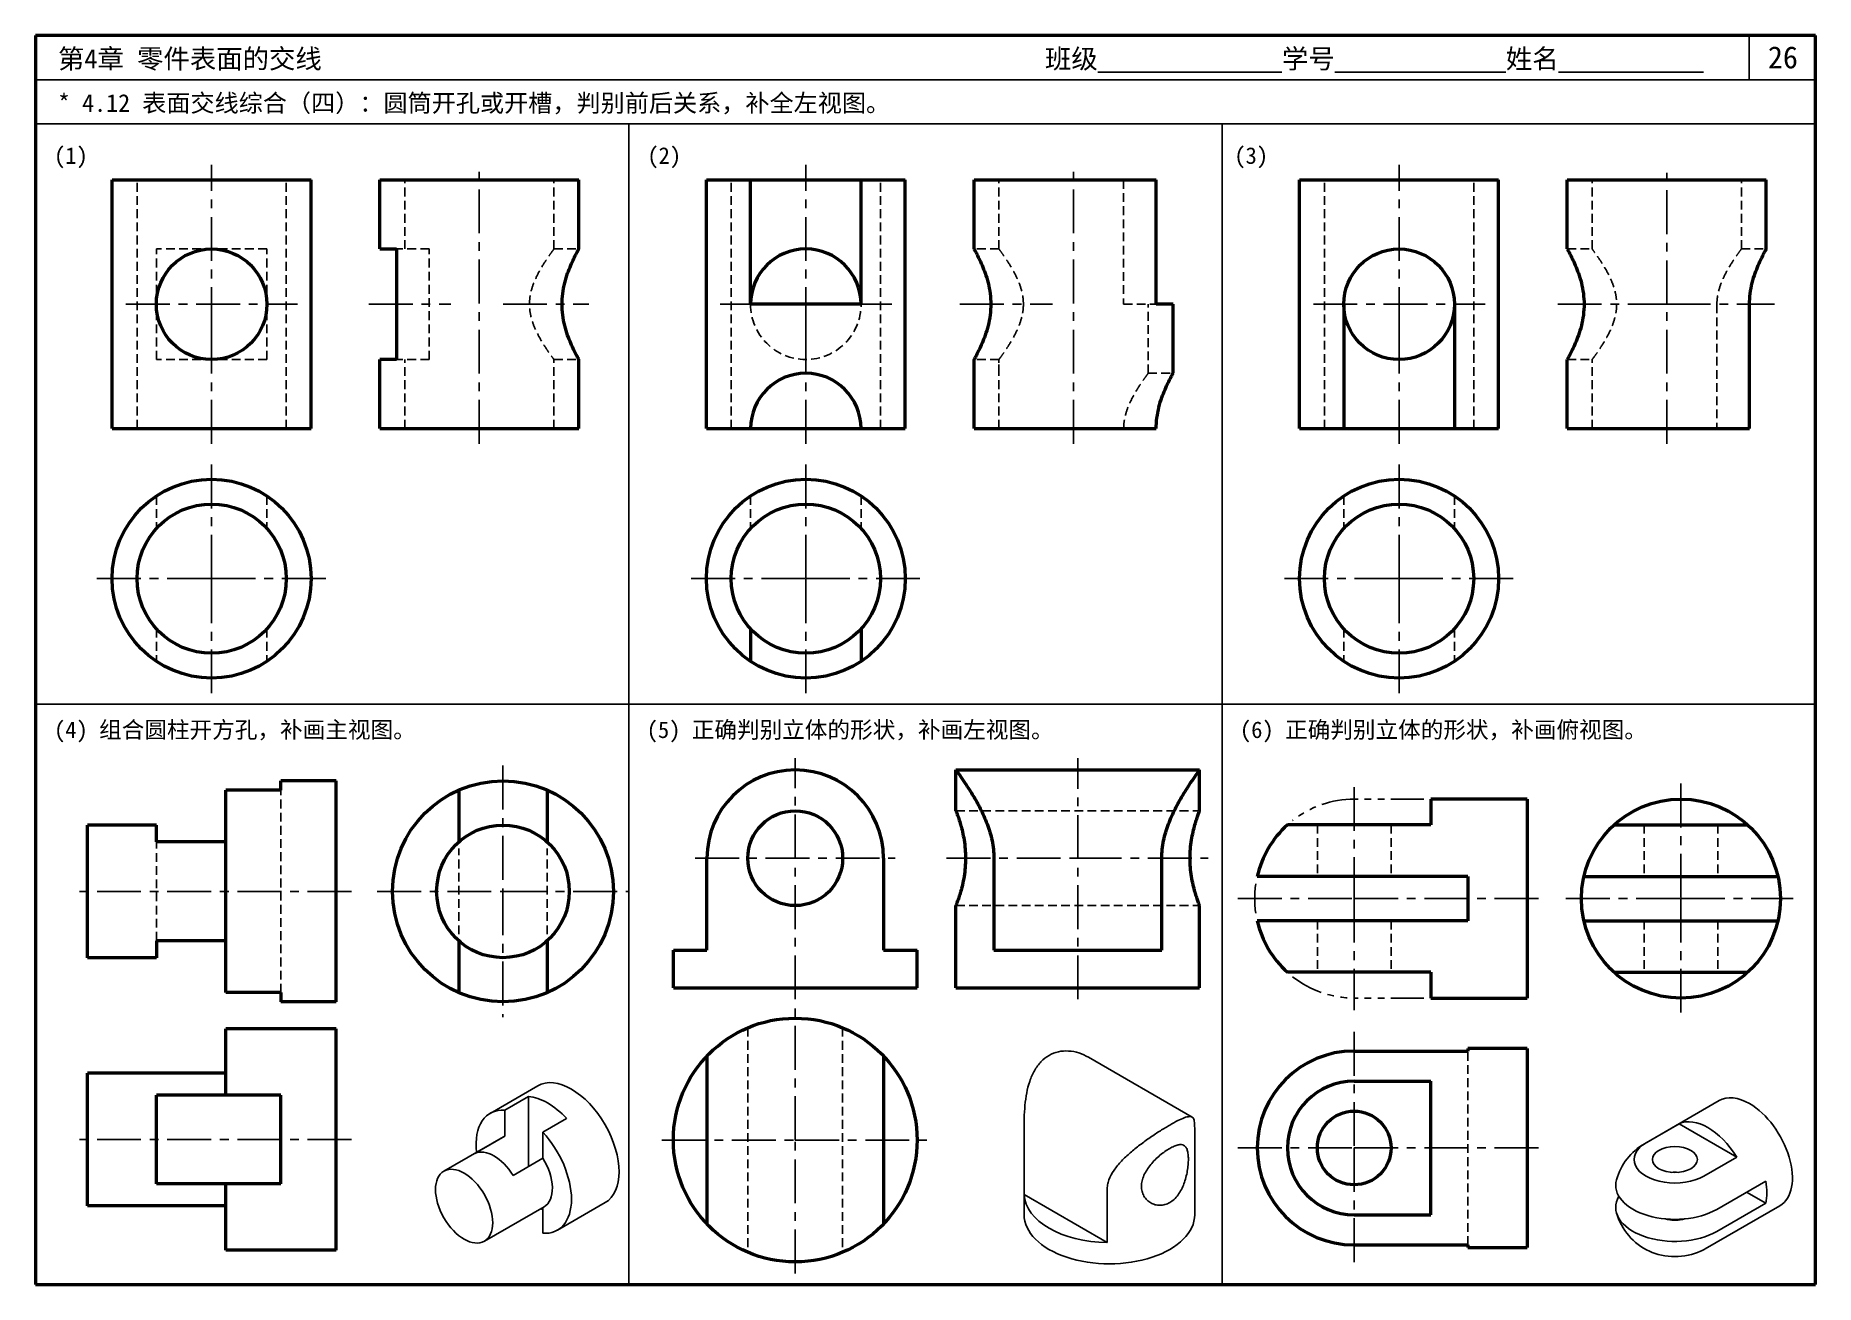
# Model space of a CAD drawing. Header units: millimetres. Extents: x 0 to 322, y 0 to 226.
import ezdxf

# ---------------------------------------------------------------- set-up
doc = ezdxf.new("R2010")
doc.units = ezdxf.units.MM
doc.header["$LTSCALE"] = 0.25
for name, pattern in [('CENTER', [50.8, 31.75, -6.35, 6.35, -6.35]), ('HIDDEN', [9.525, 6.35, -3.175]), ('PHANTOM', [63.5, 31.75, -6.35, 6.35, -6.35, 6.35, -6.35])]:
    doc.linetypes.add(name, pattern=pattern)
for name, color, linetype in [('三维示意层', 7, 'Continuous'), ('双点画线层', 7, 'PHANTOM'), ('点画线层', 7, 'CENTER'), ('答案', 1, 'Continuous'), ('虚线层', 7, 'HIDDEN')]:
    doc.layers.add(name, color=color, linetype=linetype)
doc.layers.add('粗实线层', color=7, linetype='Continuous', lineweight=50)
doc.styles.add('宋体', font='SimSun.ttf', dxfattribs={"height": 3.5})

msp = doc.modelspace()

# ---------------------------------------------------------------- linework, layer by layer
at = {"lineweight": 50}
for p, q in [((322, 226), (0, 226)), ((0, 226), (0, 0)), ((322, 0), (322, 226)), ((0, 0), (322, 0))]:
    msp.add_line(p, q, dxfattribs=at)
for p, q in [((310, 218), (310, 226)), ((322, 218), (0, 218)), ((322, 210), (0, 210)), ((107.33, 210), (107.33, 0)), ((214.67, 210), (214.67, 0)), ((0, 105), (322, 105))]:
    msp.add_line(p, q)
at = {"layer": '三维示意层'}
for p, q in [((190.49, 41.11), (209.23, 30.29)), ((82.22, 30.95), (90.84, 35.93)), ((84.87, 31.51), (89.18, 34)), ((89.18, 21.36), (89.18, 34)), ((291.09, 25.46), (304.59, 33.26)), ((84.87, 26.83), (84.87, 31.51)), ((96.08, 30.02), (91.77, 27.53)), ((291.37, 25.61), (297.34, 29.06)), ((297.34, 29.06), (307.77, 23.04)), ((73.87, 20.5), (84.66, 26.73)), ((79.48, 23.72), (84.87, 26.83)), ((91.77, 27.53), (91.77, 22.85)), ((178.83, 12.62), (178.83, 28.02)), ((178.84, 25.79), (178.84, 16.26)), ((209.7, 12.62), (209.7, 28.02)), ((91.77, 22.85), (86.38, 19.74)), ((307.77, 23.04), (301.8, 19.58)), ((178.84, 16.26), (193.88, 7.58)), ((193.88, 7.58), (193.88, 17.1)), ((304.15, 13.58), (313.01, 18.69)), ((309.56, 16.7), (313.01, 14.71)), ((81.19, 7.82), (91.98, 14.05)), ((91.77, 13.93), (91.77, 9.26)), ((94.42, 9.82), (103.04, 14.8)), ((302.07, 6.45), (315.57, 14.24)), ((313.01, 14.71), (304.15, 9.59))]:
    msp.add_line(p, q, dxfattribs=at)
for start, end in [(120, 164.2068), (195.7932, 245.1238), (294.8762, 300)]:
    msp.add_arc((296.58, 15.96), 10.98, start, end, dxfattribs=at)
for centre, major_axis, start_param, end_param in [((96.94, 25.37), (-6.1, 10.57), 3.141593, 6.283185), ((92.63, 22.88), (-6.1, 10.57), 5.086294, 5.90928), ((310.08, 23.75), (5.49, -9.51), 2.356194, 3.141593), ((310.08, 23.75), (5.49, -9.51), 0, 2.356194), ((88.32, 20.39), (-6.1, 10.57), 5.90928, 7.210521), ((302.56, 19.41), (5.49, -9.51), 1.61957, 3.092818), ((88.32, 20.39), (-3.66, 6.34), 6.227515, 6.283185), ((88.32, 20.39), (-6.1, 10.57), 2.767687, 5.086294), ((82.93, 17.27), (-3.66, 6.34), 4.768059, 6.227515), ((88.32, 20.39), (-3.66, 6.34), 3.141593, 4.768059), ((296.58, 22.6), (7.38, 0), 2.356194, 5.497787), ((296.58, 17.95), (-4.07, 0), 4.570489, 4.854289), ((194.27, 16.48), (-15.43, 0), 0.025333, 1.545463), ((296.58, 17.95), (-10.71, 0), 6.121315, 8.63938), ((305.44, 21.07), (5.49, -9.51), 0.561305, 1.009491), ((92.63, 22.88), (-6.1, 10.57), 2.214256, 2.256032), ((296.58, 13.96), (10.71, 0), 2.813404, 5.497787), ((194.27, 12.62), (-15.43, 0), 0, 3.141593), ((296.58, 13.96), (4.07, 0), 4.258197, 5.166581), ((296.58, 9.31), (-4.07, 0), 4.570489, 4.854289), ((296.58, 9.31), (-7.38, 0), 0.894157, 2.247436)]:
    msp.add_ellipse(centre, major_axis=major_axis, ratio=0.57735, start_param=start_param, end_param=end_param, dxfattribs=at)
for centre, major_axis in [((296.58, 22.6), (4.07, 0)), ((77.53, 14.16), (-3.66, 6.34))]:
    msp.add_ellipse(centre, major_axis=major_axis, ratio=0.57735, dxfattribs=at)
for points, knots in [([(190.49, 41.11), (190.49, 41.11), (190.49, 41.11), (189.95, 41.42), (189.36, 41.69), (188.14, 42.08), (187.51, 42.2), (186.26, 42.28), (185.63, 42.24), (184.44, 41.97), (183.87, 41.74), (182.84, 41.14), (182.34, 40.76), (181.45, 39.83), (181.06, 39.28), (180.37, 38.08), (180.09, 37.43), (179.62, 36.06), (179.44, 35.35), (179.17, 33.94), (179.06, 33.18), (178.92, 31.63), (178.88, 30.84), (178.84, 29.28), (178.83, 28.51), (178.84, 27.43), (178.84, 27.08), (178.84, 26.41), (178.84, 26.09), (178.84, 25.79)], [10.436198, 10.436198, 10.436198, 10.436198, 10.436201, 10.436201, 13.000116, 13.000116, 15.564031, 15.564031, 18.127947, 18.127947, 20.691862, 20.691862, 23.255777, 23.255777, 25.819692, 25.819692, 28.383607, 28.383607, 30.947523, 30.947523, 33.556573, 33.556573, 36.165623, 36.165623, 38.774673, 38.774673, 40.079198, 40.079198, 41.383724, 41.383724, 41.383724, 41.383724]), ([(193.88, 17.1), (193.88, 17.41), (193.9, 17.71), (194.01, 18.32), (194.09, 18.62), (194.41, 19.52), (194.72, 20.11), (195.49, 21.24), (195.95, 21.79), (196.95, 22.85), (197.5, 23.35), (198.58, 24.3), (199.17, 24.77), (200.39, 25.7), (201.02, 26.16), (202.28, 27.03), (202.9, 27.44), (204.09, 28.2), (204.66, 28.54), (205.7, 29.14), (206.19, 29.41), (207.08, 29.86), (207.48, 30.03), (208.16, 30.28), (208.45, 30.36), (208.91, 30.4), (209.09, 30.37), (209.37, 30.21), (209.47, 30.07), (209.61, 29.68), (209.65, 29.42), (209.69, 28.79), (209.7, 28.43), (209.7, 28.02)], [-41.383724, -41.383724, -41.383724, -41.383724, -40.079198, -40.079198, -38.774673, -38.774673, -36.165623, -36.165623, -33.556573, -33.556573, -30.947523, -30.947523, -28.383607, -28.383607, -25.819692, -25.819692, -23.255777, -23.255777, -20.691862, -20.691862, -18.127947, -18.127947, -15.564031, -15.564031, -13.000116, -13.000116, -10.436201, -10.436201, -7.827151, -7.827151, -5.2181, -5.2181, -2.876144, -2.876144, -2.876144, -2.876144]), ([(208.56, 22.66), (208.56, 22.35), (208.55, 22), (208.48, 21.28), (208.44, 20.9), (208.3, 20.12), (208.22, 19.73), (208.01, 18.95), (207.89, 18.58), (207.63, 17.87), (207.47, 17.51), (207.11, 16.83), (206.91, 16.5), (206.47, 15.9), (206.22, 15.63), (205.72, 15.16), (205.45, 14.97), (204.91, 14.66), (204.62, 14.53), (204.03, 14.36), (203.72, 14.32), (203.12, 14.31), (202.83, 14.35), (202.26, 14.51), (202, 14.62), (201.52, 14.9), (201.29, 15.07), (200.87, 15.48), (200.68, 15.72), (200.38, 16.25), (200.27, 16.53), (200.11, 17.13), (200.08, 17.45), (200.08, 18.07), (200.11, 18.4), (200.27, 19.07), (200.38, 19.41), (200.68, 20.09), (200.87, 20.43), (201.29, 21.08), (201.52, 21.39), (202, 21.98), (202.26, 22.27), (202.83, 22.84), (203.12, 23.11), (203.72, 23.62), (204.03, 23.85), (204.62, 24.27), (204.91, 24.46), (205.45, 24.77), (205.72, 24.9), (206.22, 25.12), (206.47, 25.2), (206.91, 25.29), (207.11, 25.31), (207.47, 25.28), (207.63, 25.23), (207.89, 25.07), (208.01, 24.96), (208.22, 24.67), (208.3, 24.49), (208.44, 24.06), (208.48, 23.81), (208.55, 23.27), (208.56, 22.97), (208.56, 22.66)], [0, 0, 0, 0, 1.334402, 1.334402, 2.668804, 2.668804, 4.003205, 4.003205, 5.337607, 5.337607, 6.670814, 6.670814, 8.004021, 8.004021, 9.337228, 9.337228, 10.670435, 10.670435, 12.003641, 12.003641, 13.336848, 13.336848, 14.670055, 14.670055, 16.003262, 16.003262, 17.337664, 17.337664, 18.672065, 18.672065, 20.006467, 20.006467, 21.340869, 21.340869, 22.675271, 22.675271, 24.009673, 24.009673, 25.344075, 25.344075, 26.678476, 26.678476, 28.011683, 28.011683, 29.34489, 29.34489, 30.678097, 30.678097, 32.011304, 32.011304, 33.34451, 33.34451, 34.677717, 34.677717, 36.010924, 36.010924, 37.344131, 37.344131, 38.678533, 38.678533, 40.012935, 40.012935, 41.347336, 41.347336, 42.681738, 42.681738, 42.681738, 42.681738])]:
    msp.add_open_spline(points, degree=3, knots=knots, dxfattribs=at)
at = {"layer": '双点画线层', "ltscale": 0.75}
for p, q in [((251.16, 87.82), (238.56, 87.82)), ((251.16, 51.82), (238.56, 51.82))]:
    msp.add_line(p, q, dxfattribs=at)
for start, end in [(90, 128.2571), (171.5406, 188.5135), (231.7429, 270)]:
    msp.add_arc((238.56, 69.82), 18, start, end, dxfattribs=at)
at = {"layer": '点画线层'}
for p, q in [((31.85, 172.53), (31.85, 202.63)), ((80.28, 152.13), (80.28, 202.63)), ((139.35, 172.53), (139.35, 202.63)), ((187.78, 152.13), (187.78, 202.63)), ((246.68, 172.53), (246.68, 202.63)), ((295.11, 177.38), (295.11, 202.63)), ((16.35, 177.38), (47.41, 177.38)), ((123.85, 177.38), (154.91, 177.38)), ((231.18, 177.38), (262.24, 177.38)), ((295.11, 152.13), (295.11, 177.38)), ((31.85, 152.13), (31.85, 172.53)), ((139.35, 152.13), (139.35, 172.53)), ((246.68, 152.13), (246.68, 172.53)), ((31.85, 127.72), (31.85, 148.47)), ((139.35, 127.72), (139.35, 148.47)), ((246.68, 127.72), (246.68, 148.47)), ((11.1, 127.72), (31.85, 127.72)), ((31.85, 106.97), (31.85, 127.72)), ((31.85, 127.72), (52.6, 127.72)), ((118.6, 127.72), (139.35, 127.72)), ((139.35, 127.72), (160.1, 127.72)), ((139.35, 106.97), (139.35, 127.72)), ((225.93, 127.72), (246.68, 127.72)), ((246.68, 127.72), (267.43, 127.72)), ((246.68, 106.97), (246.68, 127.72)), ((84.56, 93.88), (84.56, 71.13)), ((137.43, 77.13), (137.43, 95.21)), ((188.55, 51.6), (188.55, 95.21)), ((297.67, 90.63), (297.67, 69.82)), ((238.56, 90.01), (238.56, 69.82)), ((119.35, 77.13), (155.52, 77.13)), ((137.43, 51.6), (137.43, 77.13)), ((57.16, 71.13), (6.56, 71.13)), ((61.81, 71.13), (84.56, 71.13)), ((84.56, 71.13), (107.31, 71.13)), ((84.56, 71.13), (84.56, 48.38)), ((217.51, 69.82), (238.56, 69.82)), ((238.56, 69.82), (272.52, 69.82)), ((238.56, 69.82), (238.56, 49.62)), ((276.87, 69.82), (297.67, 69.82)), ((297.67, 69.82), (297.67, 49.22)), ((297.67, 69.82), (317.95, 69.82)), ((137.43, 26.13), (137.43, 50.28)), ((238.56, 45.7), (238.56, 24.69)), ((57.16, 26.22), (6.56, 26.22)), ((113.28, 26.13), (137.43, 26.13)), ((137.43, 1.98), (137.43, 26.13)), ((137.43, 26.13), (161.58, 26.13)), ((217.51, 24.69), (238.56, 24.69)), ((238.56, 24.69), (272.52, 24.69)), ((238.56, 24.69), (238.56, 3.09))]:
    msp.add_line(p, q, dxfattribs=at)
at = {"layer": '答案', "lineweight": 50}
for p, q in [((169.78, 199.88), (202.75, 199.88)), ((169.78, 187.38), (169.78, 199.88)), ((202.75, 177.38), (202.75, 199.88)), ((62.28, 187.38), (65.31, 187.38)), ((65.31, 187.38), (65.31, 167.38)), ((205.78, 177.38), (202.75, 177.38)), ((205.78, 164.88), (205.78, 177.38)), ((310.08, 154.88), (310.08, 177.38)), ((65.31, 167.38), (62.28, 167.38)), ((169.78, 154.88), (169.78, 167.38)), ((277.11, 154.88), (277.11, 167.38)), ((169.78, 154.88), (202.75, 154.88)), ((277.11, 154.88), (310.08, 154.88)), ((54.39, 91.13), (44.39, 91.13)), ((44.39, 89.46), (44.39, 91.13)), ((54.39, 51.13), (54.39, 91.13)), ((166.5, 85.71), (166.5, 93.11)), ((166.5, 93.11), (210.6, 93.11)), ((210.6, 85.71), (210.6, 93.11)), ((34.39, 52.8), (34.39, 89.46)), ((44.39, 89.46), (34.39, 89.46)), ((9.39, 59.13), (9.39, 83.13)), ((21.89, 83.13), (9.39, 83.13)), ((21.89, 80.08), (21.89, 83.13)), ((34.39, 80.08), (21.89, 80.08)), ((173.36, 77.13), (173.36, 60.46)), ((203.75, 60.46), (203.75, 77.13)), ((166.5, 53.7), (166.5, 68.56)), ((210.6, 53.7), (210.6, 68.56)), ((34.39, 62.19), (21.89, 62.19)), ((21.89, 62.19), (21.89, 59.13)), ((21.89, 59.13), (9.39, 59.13)), ((173.36, 60.46), (203.75, 60.46)), ((44.39, 52.8), (34.39, 52.8)), ((44.39, 52.8), (44.39, 51.13)), ((54.39, 51.13), (44.39, 51.13)), ((238.56, 42.24), (259.11, 42.24)), ((269.86, 42.69), (259.11, 42.69)), ((259.11, 42.69), (259.11, 42.24)), ((238.56, 36.78), (252.42, 36.78)), ((252.42, 12.59), (252.42, 36.78)), ((238.56, 12.59), (252.42, 12.59)), ((238.56, 7.14), (259.11, 7.14)), ((259.11, 7.14), (259.11, 6.69)), ((259.11, 6.69), (269.86, 6.69))]:
    msp.add_line(p, q, dxfattribs=at)
at = {"layer": '答案', "linetype": 'HIDDEN'}
for p, q in [((174.28, 187.38), (174.28, 199.88)), ((196.85, 199.88), (196.85, 177.38)), ((71.21, 187.38), (65.31, 187.38)), ((71.21, 167.38), (71.21, 187.38)), ((93.78, 187.38), (98.28, 187.38)), ((174.28, 187.38), (169.78, 187.38)), ((277.11, 187.38), (281.61, 187.38)), ((308.61, 187.38), (313.11, 187.38)), ((196.85, 177.38), (202.75, 177.38)), ((201.28, 164.88), (201.28, 177.38)), ((304.18, 177.38), (304.18, 154.88)), ((71.21, 167.38), (65.31, 167.38)), ((93.78, 167.38), (98.28, 167.38)), ((174.28, 167.38), (169.78, 167.38)), ((174.28, 154.88), (174.28, 167.38)), ((201.28, 164.88), (205.78, 164.88)), ((277.11, 167.38), (281.61, 167.38)), ((281.61, 154.88), (281.61, 167.38)), ((44.39, 52.8), (44.39, 89.46)), ((166.5, 85.71), (210.6, 85.71)), ((21.89, 62.19), (21.89, 80.08)), ((166.5, 68.56), (210.6, 68.56)), ((259.11, 7.14), (259.11, 42.24))]:
    msp.add_line(p, q, dxfattribs=at)
at = {"layer": '答案', "linetype": 'CENTER'}
for p, q in [((60.29, 177.38), (75.14, 177.38)), ((84.57, 177.38), (100.09, 177.38)), ((167.24, 177.38), (184, 177.38)), ((275.39, 177.38), (295.11, 177.38)), ((295.11, 177.38), (314.6, 177.38)), ((164.81, 77.13), (188.55, 77.13)), ((188.55, 77.13), (212.13, 77.13))]:
    msp.add_line(p, q, dxfattribs=at)
at = {"layer": '答案', "lineweight": 50}
for radius in [17.55, 12.09]:
    msp.add_arc((238.56, 24.69), radius, 90, 270, dxfattribs=at)
at = {"layer": '答案', "linetype": 'HIDDEN'}
for points, knots in [([(93.78, 187.38), (93.78, 187.38), (93.73, 187.32), (93.54, 187.05), (93.39, 186.85), (93.02, 186.33), (92.79, 186.01), (92.31, 185.28), (92.04, 184.88), (91.51, 184.02), (91.23, 183.53), (90.67, 182.47), (90.39, 181.89), (89.91, 180.68), (89.71, 180.04), (89.5, 179.05), (89.44, 178.72), (89.37, 178.05), (89.35, 177.72), (89.35, 177.05), (89.37, 176.71), (89.44, 176.04), (89.5, 175.71), (89.71, 174.73), (89.91, 174.09), (90.39, 172.87), (90.67, 172.3), (91.23, 171.23), (91.51, 170.74), (92.04, 169.88), (92.31, 169.48), (92.79, 168.75), (93.02, 168.43), (93.39, 167.91), (93.54, 167.71), (93.73, 167.45), (93.78, 167.38), (93.78, 167.38)], [15.913581, 15.913581, 15.913581, 15.913581, 17.883117, 17.883117, 19.852652, 19.852652, 21.822188, 21.822188, 23.791723, 23.791723, 25.800583, 25.800583, 27.809443, 27.809443, 29.818302, 29.818302, 30.822732, 30.822732, 31.827162, 31.827162, 32.831592, 32.831592, 33.836022, 33.836022, 35.844882, 35.844882, 37.853741, 37.853741, 39.862601, 39.862601, 41.832137, 41.832137, 43.801672, 43.801672, 45.771208, 45.771208, 47.740743, 47.740743, 47.740743, 47.740743]), ([(178.71, 177.38), (178.71, 177.72), (178.69, 178.05), (178.62, 178.72), (178.56, 179.05), (178.35, 180.04), (178.15, 180.68), (177.67, 181.89), (177.39, 182.47), (176.83, 183.53), (176.55, 184.02), (176.02, 184.88), (175.75, 185.28), (175.27, 186.01), (175.04, 186.33), (174.67, 186.85), (174.53, 187.05), (174.33, 187.32), (174.28, 187.38), (174.28, 187.38)], [0, 0, 0, 0, 1.00443, 1.00443, 2.00886, 2.00886, 4.01772, 4.01772, 6.026579, 6.026579, 8.035439, 8.035439, 10.004975, 10.004975, 11.97451, 11.97451, 13.944046, 13.944046, 15.913581, 15.913581, 15.913581, 15.913581]), ([(281.61, 167.38), (281.61, 167.38), (281.66, 167.45), (281.86, 167.71), (282.01, 167.91), (282.38, 168.43), (282.6, 168.75), (283.09, 169.48), (283.35, 169.88), (283.88, 170.74), (284.17, 171.23), (284.73, 172.3), (285, 172.87), (285.48, 174.09), (285.69, 174.73), (285.9, 175.71), (285.95, 176.04), (286.03, 176.71), (286.04, 177.05), (286.04, 177.72), (286.03, 178.05), (285.95, 178.72), (285.9, 179.05), (285.69, 180.04), (285.48, 180.68), (285, 181.89), (284.73, 182.47), (284.17, 183.53), (283.88, 184.02), (283.35, 184.88), (283.09, 185.28), (282.6, 186.01), (282.38, 186.33), (282.01, 186.85), (281.86, 187.05), (281.66, 187.32), (281.61, 187.38), (281.61, 187.38)], [15.913581, 15.913581, 15.913581, 15.913581, 17.883117, 17.883117, 19.852652, 19.852652, 21.822188, 21.822188, 23.791723, 23.791723, 25.800583, 25.800583, 27.809443, 27.809443, 29.818302, 29.818302, 30.822732, 30.822732, 31.827162, 31.827162, 32.831592, 32.831592, 33.836022, 33.836022, 35.844882, 35.844882, 37.853741, 37.853741, 39.862601, 39.862601, 41.832137, 41.832137, 43.801672, 43.801672, 45.771208, 45.771208, 47.740743, 47.740743, 47.740743, 47.740743]), ([(308.61, 187.38), (308.61, 187.38), (308.56, 187.32), (308.37, 187.05), (308.22, 186.85), (307.85, 186.33), (307.63, 186.01), (307.14, 185.28), (306.88, 184.88), (306.35, 184.02), (306.06, 183.53), (305.5, 182.47), (305.23, 181.89), (304.75, 180.68), (304.54, 180.04), (304.33, 179.05), (304.28, 178.72), (304.2, 178.05), (304.18, 177.72), (304.18, 177.38)], [15.913581, 15.913581, 15.913581, 15.913581, 17.883117, 17.883117, 19.852652, 19.852652, 21.822188, 21.822188, 23.791723, 23.791723, 25.800583, 25.800583, 27.809443, 27.809443, 29.818302, 29.818302, 30.822732, 30.822732, 31.827162, 31.827162, 31.827162, 31.827162]), ([(174.28, 167.38), (174.28, 167.38), (174.33, 167.45), (174.53, 167.71), (174.67, 167.91), (175.04, 168.43), (175.27, 168.75), (175.75, 169.48), (176.02, 169.88), (176.55, 170.74), (176.83, 171.23), (177.39, 172.3), (177.67, 172.87), (178.15, 174.09), (178.35, 174.73), (178.56, 175.71), (178.62, 176.04), (178.69, 176.71), (178.71, 177.05), (178.71, 177.38)], [47.740743, 47.740743, 47.740743, 47.740743, 49.710279, 49.710279, 51.679814, 51.679814, 53.64935, 53.64935, 55.618885, 55.618885, 57.627745, 57.627745, 59.636605, 59.636605, 61.645465, 61.645465, 62.649895, 62.649895, 63.654324, 63.654324, 63.654324, 63.654324]), ([(201.28, 164.88), (201.28, 164.88), (201.23, 164.82), (201.04, 164.55), (200.89, 164.35), (200.52, 163.83), (200.29, 163.51), (199.81, 162.78), (199.54, 162.38), (199.01, 161.52), (198.73, 161.03), (198.17, 159.97), (197.89, 159.39), (197.41, 158.18), (197.21, 157.54), (197, 156.55), (196.94, 156.22), (196.87, 155.55), (196.85, 155.22), (196.85, 154.88)], [15.913581, 15.913581, 15.913581, 15.913581, 17.883117, 17.883117, 19.852652, 19.852652, 21.822188, 21.822188, 23.791723, 23.791723, 25.800583, 25.800583, 27.809443, 27.809443, 29.818302, 29.818302, 30.822732, 30.822732, 31.827162, 31.827162, 31.827162, 31.827162])]:
    msp.add_open_spline(points, degree=3, knots=knots, dxfattribs=at)
at = {"layer": '答案', "lineweight": 50}
for points, knots in [([(98.28, 167.38), (98.28, 167.38), (98.25, 167.44), (98.1, 167.7), (98, 167.9), (97.72, 168.42), (97.56, 168.73), (97.21, 169.46), (97.02, 169.88), (96.65, 170.75), (96.45, 171.24), (96.07, 172.32), (95.89, 172.9), (95.59, 174.13), (95.46, 174.77), (95.29, 176.07), (95.25, 176.74), (95.25, 178.03), (95.29, 178.69), (95.46, 179.99), (95.59, 180.64), (95.89, 181.86), (96.07, 182.44), (96.45, 183.52), (96.65, 184.02), (97.02, 184.89), (97.21, 185.3), (97.56, 186.03), (97.72, 186.35), (98, 186.86), (98.1, 187.06), (98.25, 187.32), (98.28, 187.38), (98.28, 187.38)], [15.462323, 15.462323, 15.462323, 15.462323, 17.390802, 17.390802, 19.319282, 19.319282, 21.247762, 21.247762, 23.176241, 23.176241, 25.113342, 25.113342, 27.050443, 27.050443, 28.987544, 28.987544, 30.924645, 30.924645, 32.861746, 32.861746, 34.798847, 34.798847, 36.735948, 36.735948, 38.673049, 38.673049, 40.601529, 40.601529, 42.530009, 42.530009, 44.458488, 44.458488, 46.386968, 46.386968, 46.386968, 46.386968]), ([(169.78, 187.38), (169.78, 187.38), (169.82, 187.32), (169.96, 187.06), (170.07, 186.86), (170.34, 186.35), (170.5, 186.03), (170.85, 185.3), (171.04, 184.89), (171.41, 184.02), (171.61, 183.52), (171.99, 182.44), (172.17, 181.86), (172.48, 180.64), (172.6, 179.99), (172.77, 178.69), (172.81, 178.03), (172.81, 177.38)], [46.386968, 46.386968, 46.386968, 46.386968, 48.315448, 48.315448, 50.243927, 50.243927, 52.172407, 52.172407, 54.100887, 54.100887, 56.037988, 56.037988, 57.975089, 57.975089, 59.91219, 59.91219, 61.849291, 61.849291, 61.849291, 61.849291]), ([(277.11, 187.38), (277.11, 187.38), (277.15, 187.32), (277.29, 187.06), (277.4, 186.86), (277.67, 186.35), (277.83, 186.03), (278.18, 185.3), (278.37, 184.89), (278.75, 184.02), (278.94, 183.52), (279.32, 182.44), (279.5, 181.86), (279.81, 180.64), (279.93, 179.99), (280.1, 178.69), (280.15, 178.03), (280.15, 176.74), (280.1, 176.07), (279.93, 174.77), (279.81, 174.13), (279.5, 172.9), (279.32, 172.32), (278.94, 171.24), (278.75, 170.75), (278.37, 169.88), (278.18, 169.46), (277.83, 168.73), (277.67, 168.42), (277.4, 167.9), (277.29, 167.7), (277.15, 167.44), (277.11, 167.38), (277.11, 167.38)], [15.462323, 15.462323, 15.462323, 15.462323, 17.390802, 17.390802, 19.319282, 19.319282, 21.247762, 21.247762, 23.176241, 23.176241, 25.113342, 25.113342, 27.050443, 27.050443, 28.987544, 28.987544, 30.924645, 30.924645, 32.861746, 32.861746, 34.798847, 34.798847, 36.735948, 36.735948, 38.673049, 38.673049, 40.601529, 40.601529, 42.530009, 42.530009, 44.458488, 44.458488, 46.386968, 46.386968, 46.386968, 46.386968]), ([(310.08, 177.38), (310.08, 178.03), (310.12, 178.69), (310.29, 179.99), (310.42, 180.64), (310.72, 181.86), (310.91, 182.44), (311.28, 183.52), (311.48, 184.02), (311.85, 184.89), (312.04, 185.3), (312.4, 186.03), (312.56, 186.35), (312.83, 186.86), (312.94, 187.06), (313.08, 187.32), (313.11, 187.38), (313.11, 187.38)], [30.924645, 30.924645, 30.924645, 30.924645, 32.861746, 32.861746, 34.798847, 34.798847, 36.735948, 36.735948, 38.673049, 38.673049, 40.601529, 40.601529, 42.530009, 42.530009, 44.458488, 44.458488, 46.386968, 46.386968, 46.386968, 46.386968]), ([(172.81, 177.38), (172.81, 176.74), (172.77, 176.07), (172.6, 174.77), (172.48, 174.13), (172.17, 172.9), (171.99, 172.32), (171.61, 171.24), (171.41, 170.75), (171.04, 169.88), (170.85, 169.46), (170.5, 168.73), (170.34, 168.42), (170.07, 167.9), (169.96, 167.7), (169.82, 167.44), (169.78, 167.38), (169.78, 167.38)], [0, 0, 0, 0, 1.937101, 1.937101, 3.874202, 3.874202, 5.811303, 5.811303, 7.748404, 7.748404, 9.676884, 9.676884, 11.605363, 11.605363, 13.533843, 13.533843, 15.462323, 15.462323, 15.462323, 15.462323]), ([(202.75, 154.88), (202.75, 155.53), (202.79, 156.19), (202.96, 157.49), (203.09, 158.14), (203.39, 159.36), (203.57, 159.94), (203.95, 161.02), (204.15, 161.52), (204.52, 162.39), (204.71, 162.8), (205.06, 163.53), (205.22, 163.85), (205.5, 164.36), (205.6, 164.56), (205.75, 164.82), (205.78, 164.88), (205.78, 164.88)], [-30.924645, -30.924645, -30.924645, -30.924645, -28.987544, -28.987544, -27.050443, -27.050443, -25.113342, -25.113342, -23.176241, -23.176241, -21.247762, -21.247762, -19.319282, -19.319282, -17.390802, -17.390802, -15.462323, -15.462323, -15.462323, -15.462323]), ([(166.5, 93.11), (166.5, 93.11), (166.52, 93.09), (166.6, 92.98), (166.66, 92.9), (166.89, 92.58), (167.12, 92.26), (167.69, 91.43), (168.04, 90.92), (168.8, 89.76), (169.21, 89.11), (170.04, 87.74), (170.48, 86.96), (171.34, 85.25), (171.77, 84.33), (172.5, 82.39), (172.82, 81.37), (173.14, 79.79), (173.22, 79.26), (173.33, 78.2), (173.36, 77.66), (173.36, 77.13)], [25.347531, 25.347531, 25.347531, 25.347531, 26.917929, 26.917929, 28.488327, 28.488327, 31.629123, 31.629123, 34.769919, 34.769919, 37.910715, 37.910715, 41.106802, 41.106802, 44.302888, 44.302888, 47.498975, 47.498975, 49.097018, 49.097018, 50.695061, 50.695061, 50.695061, 50.695061]), ([(203.75, 77.13), (203.75, 77.66), (203.77, 78.2), (203.89, 79.26), (203.97, 79.79), (204.29, 81.37), (204.61, 82.39), (205.34, 84.33), (205.77, 85.25), (206.63, 86.96), (207.07, 87.74), (207.9, 89.11), (208.31, 89.76), (209.07, 90.92), (209.42, 91.43), (209.99, 92.26), (210.22, 92.58), (210.45, 92.9), (210.51, 92.98), (210.59, 93.09), (210.6, 93.11), (210.6, 93.11)], [-50.695061, -50.695061, -50.695061, -50.695061, -49.097018, -49.097018, -47.498975, -47.498975, -44.302888, -44.302888, -41.106802, -41.106802, -37.910715, -37.910715, -34.769919, -34.769919, -31.629123, -31.629123, -28.488327, -28.488327, -26.917929, -26.917929, -25.347531, -25.347531, -25.347531, -25.347531]), ([(166.5, 85.71), (166.5, 85.71), (166.53, 85.65), (166.61, 85.43), (166.67, 85.27), (166.83, 84.83), (166.93, 84.55), (167.14, 83.93), (167.25, 83.57), (167.46, 82.82), (167.58, 82.39), (167.79, 81.46), (167.89, 80.96), (168.06, 79.9), (168.13, 79.35), (168.22, 78.24), (168.24, 77.68), (168.24, 76.59), (168.22, 76.02), (168.13, 74.91), (168.06, 74.36), (167.89, 73.31), (167.79, 72.8), (167.58, 71.87), (167.46, 71.45), (167.25, 70.69), (167.14, 70.34), (166.93, 69.71), (166.83, 69.44), (166.67, 69), (166.61, 68.83), (166.53, 68.61), (166.5, 68.56), (166.5, 68.56)], [13.071282, 13.071282, 13.071282, 13.071282, 14.704461, 14.704461, 16.337639, 16.337639, 17.970817, 17.970817, 19.603996, 19.603996, 21.238638, 21.238638, 22.87328, 22.87328, 24.507922, 24.507922, 26.142565, 26.142565, 27.777207, 27.777207, 29.411849, 29.411849, 31.046491, 31.046491, 32.681134, 32.681134, 34.314312, 34.314312, 35.94749, 35.94749, 37.580669, 37.580669, 39.213847, 39.213847, 39.213847, 39.213847]), ([(210.6, 68.56), (210.6, 68.56), (210.58, 68.61), (210.5, 68.83), (210.44, 69), (210.28, 69.44), (210.18, 69.71), (209.97, 70.34), (209.86, 70.69), (209.65, 71.45), (209.53, 71.87), (209.32, 72.8), (209.22, 73.31), (209.05, 74.36), (208.98, 74.91), (208.89, 76.02), (208.87, 76.59), (208.87, 77.68), (208.89, 78.24), (208.98, 79.35), (209.05, 79.9), (209.22, 80.96), (209.32, 81.46), (209.53, 82.39), (209.65, 82.82), (209.86, 83.57), (209.97, 83.93), (210.18, 84.55), (210.28, 84.83), (210.44, 85.27), (210.5, 85.43), (210.58, 85.65), (210.6, 85.71), (210.6, 85.71)], [13.071282, 13.071282, 13.071282, 13.071282, 14.704461, 14.704461, 16.337639, 16.337639, 17.970817, 17.970817, 19.603996, 19.603996, 21.238638, 21.238638, 22.87328, 22.87328, 24.507922, 24.507922, 26.142565, 26.142565, 27.777207, 27.777207, 29.411849, 29.411849, 31.046491, 31.046491, 32.681134, 32.681134, 34.314312, 34.314312, 35.94749, 35.94749, 37.580669, 37.580669, 39.213847, 39.213847, 39.213847, 39.213847])]:
    msp.add_open_spline(points, degree=3, knots=knots, dxfattribs=at)
at = {"layer": '粗实线层'}
for p, q in [((13.85, 199.88), (49.85, 199.88)), ((13.85, 154.88), (13.85, 199.88)), ((49.85, 154.88), (49.85, 199.88)), ((62.28, 199.88), (98.28, 199.88)), ((62.28, 187.38), (62.28, 199.88)), ((98.28, 187.38), (98.28, 199.88)), ((121.35, 199.88), (157.35, 199.88)), ((121.35, 154.88), (121.35, 199.88)), ((129.35, 177.38), (129.35, 199.88)), ((149.35, 177.38), (149.35, 199.88)), ((157.35, 154.88), (157.35, 199.88)), ((172.81, 199.88), (202.75, 199.88)), ((228.68, 199.88), (264.68, 199.88)), ((228.68, 154.88), (228.68, 199.88)), ((264.68, 154.88), (264.68, 199.88)), ((277.11, 199.88), (313.11, 199.88)), ((277.11, 187.38), (277.11, 199.88)), ((313.11, 187.38), (313.11, 199.88)), ((149.35, 177.38), (129.35, 177.38)), ((236.68, 177.38), (236.68, 154.88)), ((256.68, 177.38), (256.68, 154.88)), ((62.28, 154.88), (62.28, 167.38)), ((98.28, 154.88), (98.28, 167.38)), ((169.78, 164.88), (169.78, 167.38)), ((205.78, 164.88), (205.78, 167.38)), ((13.85, 154.88), (49.85, 154.88)), ((62.28, 154.88), (98.28, 154.88)), ((121.35, 154.88), (157.35, 154.88)), ((172.81, 154.88), (202.75, 154.88)), ((228.68, 154.88), (264.68, 154.88)), ((280.15, 154.88), (310.08, 154.88)), ((129.35, 118.65), (129.35, 112.75)), ((149.35, 118.65), (149.35, 112.75)), ((76.56, 89.46), (76.56, 80.08)), ((92.56, 89.46), (92.56, 80.08)), ((269.86, 87.82), (252.42, 87.82)), ((252.42, 87.82), (252.42, 83.16)), ((269.86, 87.82), (269.86, 51.82)), ((252.42, 83.16), (226.47, 83.16)), ((285.57, 83.16), (309.76, 83.16)), ((121.45, 60.46), (121.45, 77.13)), ((153.42, 77.13), (153.42, 60.46)), ((259.11, 73.82), (221.01, 73.82)), ((259.11, 73.82), (259.11, 65.82)), ((280.12, 73.82), (315.22, 73.82)), ((259.11, 65.82), (221.01, 65.82)), ((280.12, 65.82), (315.22, 65.82)), ((76.56, 62.19), (76.56, 52.8)), ((92.56, 62.19), (92.56, 52.8)), ((115.38, 60.46), (121.45, 60.46)), ((115.38, 53.7), (115.38, 60.46)), ((153.42, 60.46), (159.48, 60.46)), ((159.48, 53.7), (159.48, 60.46)), ((252.42, 56.49), (226.47, 56.49)), ((252.42, 56.49), (252.42, 51.82)), ((285.57, 56.49), (309.76, 56.49)), ((115.38, 53.7), (159.48, 53.7)), ((166.5, 53.7), (210.6, 53.7)), ((252.42, 51.82), (269.86, 51.82)), ((34.39, 34.22), (34.39, 46.23)), ((54.39, 46.23), (34.39, 46.23)), ((54.39, 6.22), (54.39, 46.23)), ((269.86, 42.69), (269.86, 6.69)), ((121.45, 41.32), (121.45, 10.93)), ((153.42, 41.32), (153.42, 10.93)), ((9.39, 14.22), (9.39, 38.22)), ((34.39, 38.22), (9.39, 38.22)), ((44.39, 34.22), (21.89, 34.22)), ((21.89, 18.22), (21.89, 34.22)), ((44.39, 18.22), (44.39, 34.22)), ((44.39, 18.22), (21.89, 18.22)), ((34.39, 6.22), (34.39, 18.22)), ((34.39, 14.22), (9.39, 14.22)), ((54.39, 6.22), (34.39, 6.22))]:
    msp.add_line(p, q, dxfattribs=at)
for centre, radius in [((31.85, 177.38), 10), ((246.68, 177.38), 10), ((31.85, 127.72), 18), ((139.35, 127.72), 18), ((246.68, 127.72), 18), ((31.85, 127.72), 13.5), ((139.35, 127.72), 13.5), ((246.68, 127.72), 13.5), ((84.56, 71.13), 20), ((297.67, 69.82), 18), ((137.43, 77.13), 8.58), ((84.56, 71.13), 12), ((137.43, 26.13), 22.05), ((238.56, 24.69), 6.67)]:
    msp.add_circle(centre, radius, dxfattribs=at)
for centre, radius, start, end in [((139.35, 177.38), 10, 360, 180), ((139.35, 154.88), 10, 360, 180), ((137.43, 77.13), 15.98, 0, 180), ((238.56, 69.82), 18, 132.2054, 167.1604), ((238.56, 69.82), 18, 192.8396, 227.7946)]:
    msp.add_arc(centre, radius, start, end, dxfattribs=at)
at = {"layer": '虚线层'}
for p, q in [((18.35, 154.88), (18.35, 199.88)), ((45.35, 154.88), (45.35, 199.88)), ((66.78, 187.38), (66.78, 199.88)), ((93.78, 187.38), (93.78, 199.88)), ((125.85, 154.88), (125.85, 199.88)), ((152.85, 154.88), (152.85, 199.88)), ((233.18, 154.88), (233.18, 199.88)), ((260.18, 154.88), (260.18, 199.88)), ((281.61, 187.38), (281.61, 199.88)), ((308.61, 187.38), (308.61, 199.88)), ((21.85, 167.38), (21.85, 187.38)), ((41.85, 187.38), (21.85, 187.38)), ((41.85, 167.38), (41.85, 187.38)), ((41.85, 167.38), (21.85, 167.38)), ((66.78, 154.88), (66.78, 167.38)), ((93.78, 154.88), (93.78, 167.38)), ((174.28, 164.88), (174.28, 167.38)), ((201.28, 164.88), (201.28, 167.38)), ((21.85, 142.68), (21.85, 136.79)), ((41.85, 142.68), (41.85, 136.79)), ((129.35, 142.68), (129.35, 136.79)), ((149.35, 142.68), (149.35, 136.79)), ((236.68, 142.68), (236.68, 136.79)), ((256.68, 142.68), (256.68, 136.79)), ((21.85, 118.65), (21.85, 112.75)), ((41.85, 118.65), (41.85, 112.75)), ((236.68, 118.65), (236.68, 112.75)), ((256.68, 118.65), (256.68, 112.75)), ((231.89, 83.16), (231.89, 73.82)), ((245.23, 83.16), (245.23, 73.82)), ((291, 83.16), (291, 73.82)), ((304.33, 83.16), (304.33, 73.82)), ((76.56, 63.39), (76.56, 78.88)), ((92.56, 63.39), (92.56, 78.88)), ((231.89, 65.82), (231.89, 56.49)), ((245.23, 65.82), (245.23, 56.49)), ((291, 65.82), (291, 56.49)), ((304.33, 65.82), (304.33, 56.49)), ((128.86, 46.44), (128.86, 5.81)), ((146.01, 46.44), (146.01, 5.81))]:
    msp.add_line(p, q, dxfattribs=at)
msp.add_arc((139.35, 177.38), 10, 180, 0, dxfattribs=at)

# ---------------------------------------------------------------- texts
at = {"style": '宋体'}
for s, height, p in [('第4章 零件表面的交线', 3.5, (4.05, 220.06)), ('班级%%U              %%U学号%%U             %%U姓名%%U           ', 3.5, (182.61, 220.06)), ('26', 4, (313.4, 220.06)), ('* 4.12 表面交线综合（四）：圆筒开孔或开槽，判别前后关系，补全左视图。', 3.2, (4.05, 212.2)), ('(1)', 3, (3.33, 202.79)), ('(2)', 3, (110.67, 202.79)), ('(3)', 3, (216.86, 202.79)), ('(4) 组合圆柱开方孔，补画主视图。', 3, (3.33, 98.88)), ('(5) 正确判别立体的形状，补画左视图。', 3, (110.55, 98.88)), ('(6) 正确判别立体的形状，补画俯视图。', 3, (217.88, 98.88))]:
    msp.add_text(s, height=height, dxfattribs=at).set_placement(p)

doc.saveas('drawing.dxf')
